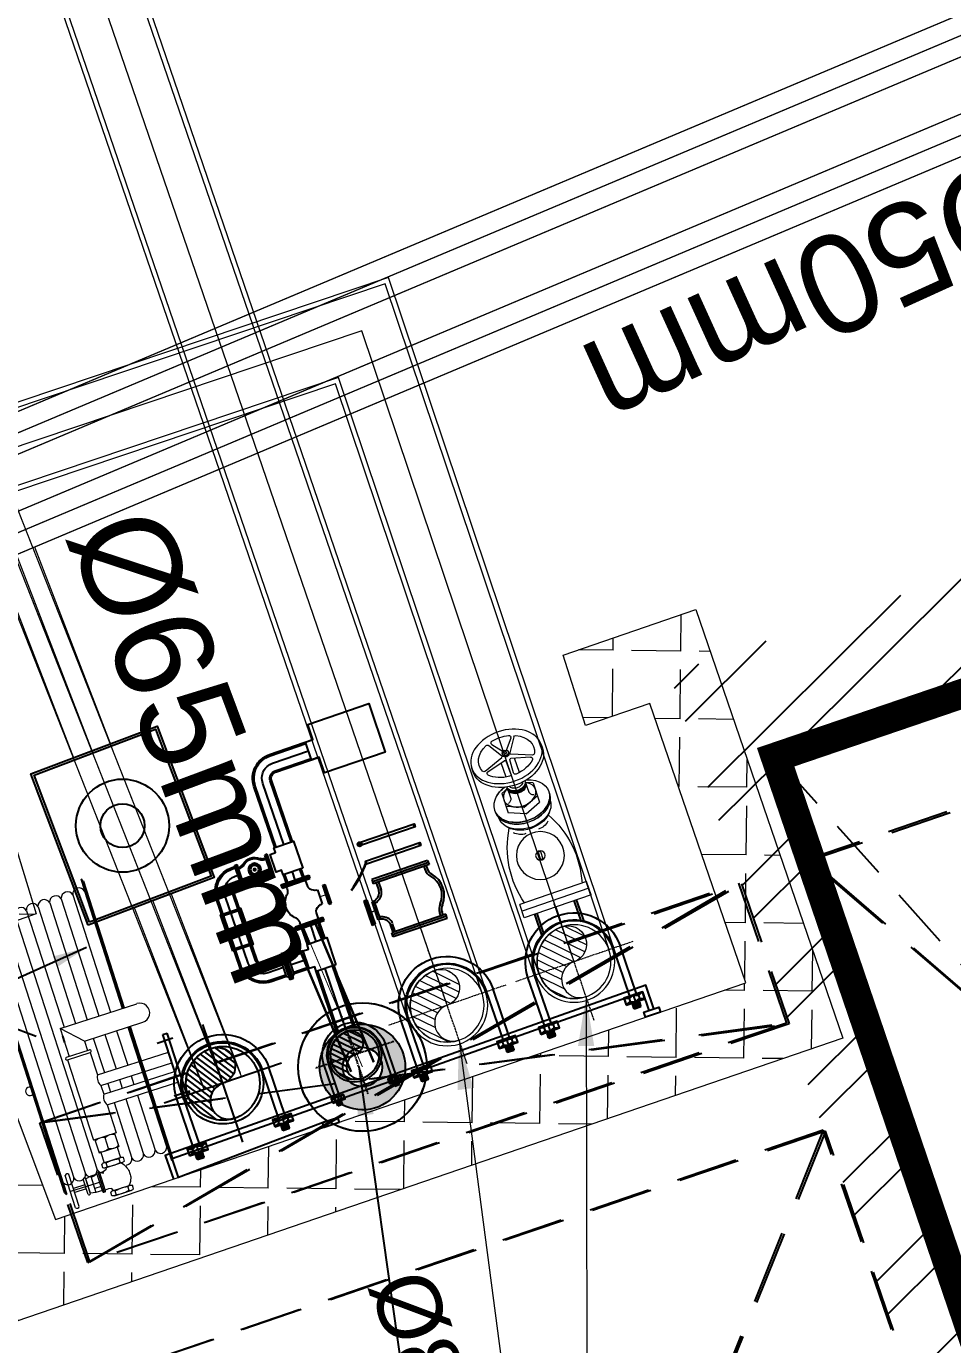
# Model space of a CAD drawing. Header units: inches. Extents: x 257070 to 799932, y -17980 to 269260.
# Drawn here: x 290648 to 292529, y 68335 to 71012 of the extents above; entities that cross this region are included whole.
import ezdxf

# ---------------------------------------------------------------- set-up
doc = ezdxf.new("R2010")
doc.units = ezdxf.units.IN
doc.header["$MEASUREMENT"] = 0
for name, pattern in [('CENTER', [2, 1.25, -0.25, 0.25, -0.25]), ('DASHED', [0.75, 0.5, -0.25]), ('HIDDEN', [0.375, 0.25, -0.125])]:
    doc.linetypes.add(name, pattern=pattern)
for name, color, linetype, lineweight in [('0-AES-F-FIRE BOX', 1, 'Continuous', 15), ('0-AES-F-SPRINKLER PIPE', 10, 'Continuous', 15), ('0-aes-FF-Sprinkler Header', 5, 'Continuous', 0), ('0_AES_HOSE REEL DRUM', 240, 'Continuous', 5)]:
    doc.layers.add(name, color=color, linetype=linetype, lineweight=lineweight)
doc.layers.add('0-AES-F-HYDRANT PIPE', color=7, linetype='Continuous', lineweight=15, true_color=0xf57247)
for name, color, linetype in [('0-AES-F-RETURN  PIPE', 3, 'Continuous'), ('0-AES-F-SPRINKLER', 10, 'Continuous'), ('0-aes-ff Nozzel', 30, 'Continuous'), ('0-AES-P-PIPE SUPPORT', 7, 'Continuous'), ('0-aes-water curtan pipe', 200, 'Continuous'), ('DSP_ GROUND CUTOUT', 7, 'Continuous'), ('DSP_CUT-OUT', 252, 'Continuous'), ('DSP_WALL HATCH', 8, 'Continuous'), ('FIRE', 10, 'Continuous')]:
    doc.layers.add(name, color=color, linetype=linetype)
doc.styles.get("Standard").update_dxf_attribs({"font": 'arial.ttf'})
doc.dimstyles.new('AES-PLUMBING', dxfattribs={"dimtxt": 100, "dimasz": 100, "dimexe": 0, "dimexo": 0, "dimgap": 0.01, "dimtad": 1, "dimdec": 0, "dimdsep": 46, "dimtxsty": 'Standard', "dimcen": 10, "dimclrd": 7, "dimclre": 7, "dimclrt": 7, "dimadec": 0, "dimazin": 0, "dimtfac": 1, "dimtdec": 0, "dimtmove": 0, "dimatfit": 3, "dimfxl": 1, "dimlwd": -1, "dimlwe": -1, "dimarcsym": 1})
doc.dimstyles.new('ISO-25', dxfattribs={"dimtxt": 2.5, "dimasz": 2.5, "dimexe": 1.25, "dimexo": 0.625, "dimtad": 1, "dimtxsty": 'Standard', "dimcen": 2.5, "dimadec": 0, "dimazin": 0, "dimtfac": 1, "dimtmove": 0, "dimatfit": 3, "dimfxl": 1, "dimarcsym": 0})

# ---------------------------------------------------------------- blocks, each defined once
blk = doc.blocks.new('A$C5F06202A')
at = {"layer": 'DSP_ GROUND CUTOUT', "color": 8, "linetype": 'DASHED', "ltscale": 300}
for p, q in [((3079.6, 3903), (1560.8, 5203.3)), ((97.3, 4384.4), (1418.9, 5154.7)), ((0, 4668.1), (1516.2, 4870.9)), ((1590.8, 4653.3), (736.3, 2520.9))]:
    blk.add_line(p, q, dxfattribs=at)
at = {"layer": 'DSP_ GROUND CUTOUT', "color": 8, "linetype": 'HIDDEN', "ltscale": 500}
blk.add_lwpolyline([(3083.5, 5725.5), (1560.8, 5203.3), (2297.1, 3056.1), (3298.5, 3399.5), (3299.6, 3902.5), (3079.6, 3903), (3083.5, 5725.5)], dxfattribs=at)
for points in [[(0, 4668.1), (1418.9, 5154.7), (1516.2, 4870.9), (97.3, 4384.4)], [(736.3, 2520.9), (2155.2, 3007.4), (1590.8, 4653.3), (171.9, 4166.8)]]:
    blk.add_lwpolyline(points, close=True, dxfattribs=at)
blk = doc.blocks.new('A$C1F3236FD')
at = {"color": 1, "linetype": 'ByBlock'}
for p, q in [((274, 4142, 1186077), (274, 420, 1186077)), ((444, 4144, 1186077), (444, 423, 1186077)), ((614, 4147, 1186077), (614, 425, 1186077)), ((784, 4149, 1186077), (784, 2450, 1186077)), ((954, 4151, 1186077), (954, 2450, 1186077)), ((1124, 4154, 1186077), (1124, 2450, 1186077)), ((1294, 4156, 1186077), (1294, 2450, 1186077)), ((1464, 4159, 1186077), (1464, 2450, 1186077)), ((1634, 4161, 1186077), (1634, 2450, 1186077)), ((1642, 4166, 1186077), (1642, 2450, 1186077)), ((727, 2450, 1186077), (1848, 2450, 1186077)), ((727, 2450, 1186077), (727, 2044, 1186077)), ((998, 2179, 1186077), (727, 2450, 1186077)), ((691, 2044, 1186077), (1023, 2044, 1186077)), ((998, 2179, 1186077), (1848, 2179, 1186077)), ((998, 2179, 1186077), (998, 2044, 1186077)), ((1124, 2179, 1186077), (1124, 1678, 1186077)), ((1294, 2179, 1186077), (1294, 1678, 1186077)), ((1464, 2179, 1186077), (1464, 1678, 1186077)), ((691, 2003, 1186077), (691, 833, 1186077)), ((691, 2003, 1186077), (1023, 2003, 1186077)), ((1023, 2003, 1186077), (1023, 1678, 1186077)), ((1023, 1678, 1186077), (2057, 1678, 1186077)), ((1023, 1522, 1186077), (2057, 1522, 1186077)), ((1023, 1522, 1186077), (1023, 1396, 1186077)), ((1124, 1522, 1186077), (1124, 1396, 1186077)), ((1294, 1522, 1186077), (1294, 1396, 1186077)), ((1464, 1522, 1186077), (1464, 1396, 1186077)), ((1023, 1396, 1186077), (2057, 1396, 1186077)), ((1023, 1241, 1186077), (2057, 1241, 1186077)), ((1023, 1241, 1186077), (1023, 833, 1186077)), ((1124, 1241, 1186077), (1124, 432, 1186077)), ((1294, 1241, 1186077), (1294, 435, 1186077)), ((1464, 1241, 1186077), (1464, 437, 1186077)), ((1023, 833, 1186077), (691, 833, 1186077)), ((714, 833, 1186077), (714, 640, 1186077)), ((857, 660, 1186077), (857, 813, 1186077)), ((1000, 833, 1186077), (1000, 640, 1186077)), ((714, 640, 1186077), (1000, 640, 1186077)), ((739, 640, 1186077), (739, 489, 1186077)), ((975, 640, 1186077), (975, 489, 1186077)), ((169, 16, 1186077), (169, 484, 1186077)), ((223, 16, 1186077), (223, 484, 1186077)), ((503, 369, 1186077), (427, 357, 1186077)), ((597, 369, 1186077), (503, 369, 1186077)), ((503, 369, 1186077), (503, 131, 1186077)), ((597, 110, 1186077), (597, 391, 1186077)), ((617, 110, 1186077), (617, 391, 1186077)), ((637, 110, 1186077), (637, 391, 1186077)), ((699, 425, 1186077), (699, 479, 1186077)), ((729, 489, 1186077), (985, 489, 1186077)), ((733, 415, 1186077), (987, 415, 1186077)), ((764, 415, 1186077), (764, 489, 1186077)), ((950, 415, 1186077), (950, 489, 1186077)), ((1015, 425, 1186077), (1015, 479, 1186077)), ((637, 250, 1186077), (171, 250, 1186077)), ((390, 281, 1186077), (223, 281, 1186077)), ((390, 219, 1186077), (223, 219, 1186077)), ((390, 138, 1186077), (390, 363, 1186077)), ((427, 138, 1186077), (427, 363, 1186077)), ((427, 144, 1186077), (427, 357, 1186077)), ((597, 187, 1186077), (503, 187, 1186077)), ((503, 131, 1186077), (427, 144, 1186077)), ((597, 131, 1186077), (503, 131, 1186077)), ((699, 19, 1186077), (699, 73, 1186077)), ((729, 83, 1186077), (985, 83, 1186077)), ((733, 9, 1186077), (987, 9, 1186077)), ((764, 9, 1186077), (764, 83, 1186077)), ((950, 9, 1186077), (950, 83, 1186077)), ((1015, 19, 1186077), (1015, 73, 1186077))]:
    blk.add_line(p, q, dxfattribs=at)
at = {"color": 1, "linetype": 'ByBlock', "elevation": 1186077}
for points in [[(741, 415), (731, 386), (685, 374), (637, 376)], [(741, 85), (731, 114), (685, 126), (637, 124)]]:
    blk.add_lwpolyline(points, dxfattribs=at)
at = {"color": 1, "linetype": 'ByBlock'}
for points in [[(764, 479), (754, 483), (746, 487), (740, 489), (734, 489), (727, 489), (720, 487), (711, 483), (699, 479)], [(764, 425), (754, 421), (746, 418), (740, 416), (734, 415), (727, 416), (720, 418), (711, 421), (699, 425)], [(764, 479), (795, 483), (820, 487), (840, 489), (858, 489), (876, 489), (895, 487), (920, 483), (950, 479)], [(764, 425), (795, 421), (820, 418), (840, 416), (858, 415), (876, 416), (895, 418), (920, 421), (950, 425)], [(950, 479), (960, 483), (968, 487), (975, 489), (981, 489), (987, 489), (994, 487), (1003, 483), (1015, 479)], [(950, 425), (960, 421), (968, 418), (975, 416), (981, 415), (987, 416), (994, 418), (1003, 421), (1015, 425)], [(969, 415), (990, 381), (1005, 352), (1016, 327), (1024, 306), (1029, 287), (1031, 270), (1032, 254), (1032, 238), (1031, 223), (1030, 206), (1028, 189), (1023, 171), (1015, 151), (1004, 130), (988, 106), (968, 80)], [(764, 73), (754, 77), (746, 80), (740, 82), (734, 83), (727, 82), (720, 80), (711, 77), (699, 73)], [(764, 19), (754, 14), (746, 11), (740, 9), (734, 9), (727, 9), (720, 11), (711, 14), (699, 19)], [(764, 73), (795, 77), (820, 80), (840, 82), (858, 83), (876, 82), (895, 80), (920, 77), (950, 73)], [(764, 19), (795, 14), (820, 11), (840, 9), (858, 9), (876, 9), (895, 11), (920, 14), (950, 19)], [(950, 73), (960, 77), (968, 80), (975, 82), (981, 83), (987, 82), (994, 80), (1003, 77), (1015, 73)], [(950, 19), (960, 14), (968, 11), (975, 9), (981, 9), (987, 9), (994, 11), (1003, 14), (1015, 19)]]:
    blk.add_lwpolyline(points, dxfattribs=at)
for centre, radius, start, end in [((189, 4125, 1186077), 86.9, 11.195, 167.1741), ((359, 4127, 1186077), 86.9, 11.195, 167.1741), ((529, 4130, 1186077), 86.9, 11.195, 167.1741), ((699, 4132, 1186077), 86.9, 11.195, 167.1741), ((869, 4135, 1186077), 86.9, 11.195, 167.1741), ((1039, 4137, 1186077), 86.9, 11.195, 167.1741), ((1209, 4139, 1186077), 86.9, 11.195, 167.1741), ((1379, 4142, 1186077), 86.9, 11.195, 167.1741), ((1549, 4144, 1186077), 86.9, 11.195, 167.1741), ((60, 2813, 1186077), 60.2, 60.8161, 299.1839), ((1848, 2315, 1186077), 136, 270, 90), ((691, 2023, 1186077), 20.5, 90, 270), ((1023, 2023, 1186077), 20.5, 270, 90), ((60, 1749, 1186077), 60.2, 60.8161, 299.1839), ((1151, 1600, 1186077), 149, 148.6174, 211.3826), ((1151, 1319, 1186077), 149, 148.6174, 211.3826), ((785, 690, 1186077), 143, 59.5464, 119.6317), ((930, 690, 1186077), 143, 60.3683, 120.4536), ((785, 783, 1186077), 143, 240.3683, 300.4536), ((930, 783, 1186077), 143, 239.5464, 299.6317), ((189, 437, 1186077), 86.9, 192.8259, 348.805), ((196, 471, 1186077), 30, 26.6415, 153.3585), ((359, 439, 1186077), 86.9, 192.8259, 348.805), ((409, 345, 1186077), 25.8, 43.7157, 136.2843), ((529, 442, 1186077), 86.9, 192.8259, 348.805), ((699, 444, 1186077), 86.9, 192.8259, 264.8765), ((1039, 449, 1186077), 86.9, 259.6321, 348.805), ((1209, 452, 1186077), 86.9, 192.8259, 348.805), ((1379, 454, 1186077), 86.9, 192.8259, 348.805), ((1549, 456, 1186077), 86.9, 192.8259, 348.805), ((196, 30, 1186077), 30, 206.6415, 333.3585), ((409, 155, 1186077), 25.8, 223.7157, 316.2843), ((607, 110, 1186077), 9.95, 180, 0), ((627, 110, 1186077), 9.95, 180, 0)]:
    blk.add_arc(centre, radius, start, end, dxfattribs=at)
at = {"layer": 'FIRE', "color": 1, "linetype": 'ByBlock'}
for p, q in [((89, 4297, 1186077), (104, 4331, 1186077)), ((89, 4297, 1186077), (89, 265, 1186077)), ((104, 4331, 1186077), (104, 230, 1186077)), ((1657, 4297, 1186077), (1642, 4331, 1186077)), ((1642, 4331, 1186077), (1642, 2450, 1186077)), ((1657, 4297, 1186077), (1657, 2450, 1186077)), ((731, 2243, 1186077), (731, 2338, 1186077)), ((1634, 2179, 1186077), (1634, 439, 1186077)), ((1642, 2179, 1186077), (1642, 444, 1186077)), ((1642, 2179, 1186077), (1642, 230, 1186077)), ((1657, 2179, 1186077), (1657, 265, 1186077)), ((1949, 1844, 1186077), (2178, 1844, 1186077)), ((2057, 1934, 1186077), (2122, 1934, 1186077)), ((2057, 984, 1186077), (2057, 1934, 1186077)), ((2122, 984, 1186077), (2122, 1934, 1186077)), ((1949, 1075, 1186077), (2178, 1075, 1186077)), ((2057, 984, 1186077), (2122, 984, 1186077)), ((89, 265, 1186077), (104, 230, 1186077)), ((1657, 265, 1186077), (1642, 230, 1186077))]:
    blk.add_line(p, q, dxfattribs=at)
blk = doc.blocks.new('A$C34060CE2')
at = {"lineweight": -3}
blk.add_hatch(color=7, dxfattribs=at).paths.add_polyline_path([(0, -0.0042, -1), (0, 0.0042, -1)])
at = {"color": 7, "linetype": 'Continuous', "lineweight": -3}
for p, q in [((-0.0213, 0.034), (0.0212, 0.0341)), ((-0.0213, 0.034), (-0.0213, 0.0289)), ((-0.0213, 0.034), (-0.0213, 0.0289)), ((-0.0213, 0.0315), (0.0212, 0.0315)), ((-0.0213, 0.0289), (0.0212, 0.0289)), ((-0.0146, 0.0289), (-0.0146, 0.0255)), ((-0.0123, 0.0289), (-0.0123, 0.0255)), ((-0.0123, 0.0289), (-0.0123, 0.0255)), ((0.0123, 0.0289), (0.0123, 0.0255)), ((0.0146, 0.0289), (0.0146, 0.0255)), ((0.0146, 0.0289), (0.0146, 0.0255)), ((0.0212, 0.0341), (0.0212, 0.0289)), ((-0.0212, -0.0305), (0.0213, -0.0305)), ((-0.0212, -0.0356), (-0.0212, -0.0305)), ((-0.0212, -0.0331), (0.0213, -0.0331)), ((-0.0212, -0.0331), (0.0213, -0.0331)), ((-0.0212, -0.0356), (0.0213, -0.0356)), ((-0.0146, -0.0305), (-0.0146, -0.0271)), ((-0.0122, -0.0305), (-0.0123, -0.0271)), ((0.0123, -0.0305), (0.0123, -0.0271)), ((0.0146, -0.0305), (0.0146, -0.0271)), ((0.0213, -0.0356), (0.0213, -0.0305))]:
    blk.add_line(p, q, dxfattribs=at)
at = {"color": 7, "lineweight": -3}
for radius in [0.013, 0.011, 0.00858]:
    blk.add_circle((0, 0), radius, dxfattribs=at)
at = {"color": 7, "linetype": 'Continuous', "lineweight": -3}
for centre, radius, start, end in [((0.0026, -0.0008), 0.0273, 137.9075, 222.1519), ((0.0026, -0.0008), 0.025, 137.9075, 222.1519), ((-0.0265, 0.0255), 0.0118, 317.9075, 0.0297), ((-0.0265, 0.0255), 0.0142, 317.9075, 0.0297), ((0.0264, 0.0255), 0.0142, 180.0297, 222.1519), ((0.0264, 0.0255), 0.0118, 180.0297, 222.1519), ((-0.0026, -0.0008), 0.025, 317.9075, 42.1519), ((-0.0026, -0.0008), 0.0273, 317.9075, 42.1519), ((-0.0264, -0.0271), 0.0118, 0.0297, 42.1519), ((-0.0264, -0.0271), 0.0142, 0.0297, 42.1519), ((0.0265, -0.0271), 0.0142, 137.9075, 180.0297), ((0.0265, -0.0271), 0.0118, 137.9075, 180.0297)]:
    blk.add_arc(centre, radius, start, end, dxfattribs=at)
blk = doc.blocks.new('A$C49735D4B')
at = {"color": 7, "lineweight": -3}
for p, q in [((-0.0277, 0.0034), (0.0277, 0.0034)), ((-0.0277, 0.0034), (-0.0277, -0.0036)), ((-0.0277, 0), (0.0277, 0)), ((-0.019, 0.0083), (0.019, 0.0083)), ((0.0277, 0.0034), (0.0277, -0.0036)), ((-0.0277, -0.0036), (0.0277, -0.0036)), ((-0.019, -0.0085), (0.019, -0.0085))]:
    blk.add_line(p, q, dxfattribs=at)
for centre, radius, start, end in [((-0.0262, 0.0112), 0.00772, 258.8585, 338.2681), ((0.0262, 0.0113), 0.00784, 202.4171, 280.8627), ((-0.0262, -0.011), 0.00757, 19.4193, 101.6623), ((0.0262, -0.0111, 0), 0.0077, 78.7889, 159.9049)]:
    blk.add_arc(centre, radius, start, end, dxfattribs=at)
blk = doc.blocks.new('A$C554B747C')
at = {"layer": '0-AES-F-FIRE BOX'}
for p, q in [((71.6, 108.8), (-71.9, 108.8)), ((-71.9, 108.8), (-71.9, 80.5)), ((71.6, 108.8), (71.6, 80.5)), ((71.6, 94.6), (-71.9, 94.6)), ((71.6, 80.5), (-71.9, 80.5)), ((2.5, 7.7), (-2.5, 7.7)), ((-2.5, -7.7), (-2.5, 7.7)), ((2.5, -7.7), (2.5, 7.7)), ((2.5, -7.7), (-2.5, -7.7)), ((0, -89.4), (-33.7, -103.1)), ((0, -103.1), (-33.7, -116.9)), ((-33.7, -144.4), (-33.7, -103.1)), ((0, -89.4), (33.7, -103.1)), ((0, -103.1), (33.7, -116.9)), ((33.7, -144.4), (33.7, -103.1)), ((-19.5, -153.8), (-19.5, -129.3)), ((19.5, -153.8), (19.5, -129.3)), ((58.4, -116.9), (58.4, -113.2)), ((-33.7, -144.4), (-19.5, -150.2)), ((33.7, -144.4), (19.5, -150.2)), ((-14.4, -173.4), (-14.4, -204.1)), ((-2.8, -176.5), (-4.1, -203.6)), ((2.8, -176.5), (4.1, -203.6)), ((14.4, -173.4), (14.4, -204.1)), ((-74.5, -204.6), (-74.5, -212.7)), ((-50.8, -198.3), (-9.9, -213.8)), ((-45.8, -195.5), (-7.4, -206)), ((0, -211.8), (-6.7, -214.6)), ((0, -211.8), (6.7, -214.6)), ((45.8, -195.5), (7.4, -206)), ((50.8, -198.3), (9.9, -213.8)), ((74.5, -212.7), (74.5, -204.6)), ((-26.9, -245.4), (-8.7, -217.7)), ((-20.2, -245.1), (-3.4, -224.2)), ((0, -214.6), (-6.7, -217.3)), ((-6.7, -222.8), (-6.7, -214.6)), ((0, -225.6), (-6.7, -222.8)), ((0, -214.6), (6.7, -217.3)), ((0, -225.6), (6.7, -222.8)), ((20.2, -245.1), (3.4, -224.2)), ((6.7, -222.8), (6.7, -214.6)), ((26.9, -245.4), (8.7, -217.7))]:
    blk.add_line(p, q, dxfattribs=at)
for radius in [48.7, 9.69]:
    blk.add_circle((0, 0), radius, dxfattribs=at)
for centre, radius, start, end in [((127.5, 27), 196.6, 164.2108, 210.5213), ((-127.5, 27), 196.6, 329.4787, 15.7892), ((-14.5, -83), 31.2, 88.0313, 135.9908), ((14.5, -83), 31.2, 44.0092, 91.9687), ((-30.5, -131.5), 11.2, 11.0684, 72.6602), ((30.5, -131.5), 11.2, 107.3398, 168.9316), ((-6.7, -176.3), 3.89, 357.2205, 94.7862), ((6.7, -176.3), 3.89, 85.2138, 182.7795), ((-52.2, -201.9), 3.89, 69.2205, 155.1588), ((-44.8, -191.8), 3.89, 133.8645, 254.7795), ((-10.9, -216.3), 2.6, 326.7795, 69.2205), ((-6.7, -203.5), 2.6, 254.7795, 357.2205), ((6.7, -203.5), 2.6, 182.7795, 285.2205), ((10.9, -216.3), 2.6, 110.7795, 213.2205), ((44.8, -191.8), 3.89, 285.2205, 46.1355), ((52.2, -201.9), 3.89, 24.8412, 110.7795), ((-30.1, -243.3), 3.89, 245.9255, 326.7795), ((-17.1, -247.6), 3.89, 141.2205, 257.3777), ((17.1, -247.6), 3.89, 282.6223, 38.7795), ((30.1, -243.3), 3.89, 213.2205, 294.0745)]:
    blk.add_arc(centre, radius, start, end, dxfattribs=at)
at = {"layer": '0-AES-F-FIRE BOX', "extrusion": (0, 0, -1)}
for centre, major_axis, ratio, start_param, end_param in [((0, -116.9), (58.4, 0), 0.707107, 1.987436, 5.918785), ((0, -113.2), (-58.4, 0), 0.707107, 0, 2.786111), ((0, -130.7), (33.7, 0), 0.721611, 2.186239, 6.007537)]:
    blk.add_ellipse(centre, major_axis=major_axis, ratio=ratio, start_param=start_param, end_param=end_param, dxfattribs=at)
at = {"layer": '0-AES-F-FIRE BOX'}
for centre, major_axis, ratio, start_param, end_param in [((0, -99.5), (55.2, 0), 0.707107, -0.004902, 3.146495), ((0, -113.2), (58.4, 0), 0.707107, 0, 2.786111), ((0, -116.9), (-58.4, 0), 0.707107, 1.987436, 5.918785), ((0, -94.9), (-52.3, 0), 0.701646, 3.553827, 5.87095), ((0, -130.7), (-33.7, 0), 0.721611, 2.186239, 6.007537), ((0, -204.6), (-74.5, 0), 0.707107, 3.141593, 6.283185), ((0, -116.9), (58.4, 0), 0.707107, 3.784133, 4.295749), ((0, -130.7), (33.7, 0), 0.721611, 3.417241, 4.096946), ((0, -148), (-19.5, 0), 0.707107, 3.141593, 6.283185), ((0, -150.4), (-19.5, 0), 0.707107, 3.141593, 6.283185), ((0, -152), (-19.5, 0), 0.707107, 3.141593, 6.283185), ((0, -154.1), (-19.5, 0), 0.707107, 3.16624, 6.258538), ((0, -154.3), (-14.4, 0), 0.619861, 3.293146, 6.131632), ((0, -212.7), (-58.6, 0), 0.693384, -1.450623, -0.624962), ((0, -212.7), (58.6, 0), 0.693384, 0.624962, 1.450623), ((0, -212.7), (-58.6, 0), 0.693384, -0.310604, 0.998397), ((0, -212.7), (58.6, 0), 0.693384, -0.998397, 0.310604), ((0, -212.7), (58.6, 0), 0.693384, 4.400005, 5.024773)]:
    blk.add_ellipse(centre, major_axis=major_axis, ratio=ratio, start_param=start_param, end_param=end_param, dxfattribs=at)
for centre, major_axis, ratio in [((0, -212.7), (74.5, 0), 0.707107), ((0, -220.1), (6.74, 0), 0.721611), ((0, -220.4), (-2.9, 0), 0.586664)]:
    blk.add_ellipse(centre, major_axis=major_axis, ratio=ratio, dxfattribs=at)
blk = doc.blocks.new('A$C254949A7')
at = {"color": 7, "linetype": 'Continuous', "lineweight": -3}
for p, q in [((-0.0213, 0.0548), (0.0191, 0.0547)), ((-0.0213, 0.0498), (-0.0213, 0.0548)), ((0.0191, 0.0498), (0.0191, 0.0547)), ((-0.0497, -0.0303), (-0.0496, 0.0292)), ((-0.0496, 0.0292), (-0.0425, 0.0292)), ((-0.0496, 0.0292), (-0.0425, 0.0292)), ((-0.0461, -0.0303), (-0.0461, 0.0292)), ((-0.0425, -0.0303), (-0.0425, 0.0292)), ((-0.0425, -0.0303), (-0.0425, 0.0292)), ((-0.0213, 0.0523), (0.0191, 0.0523)), ((-0.0213, 0.0498), (0.0191, 0.0498)), ((0.0141, 0.0365), (-0.0163, 0.0365)), ((-0.0163, 0.0338), (-0.0163, 0.0365)), ((0.0141, 0.0338), (0.0141, 0.0365)), ((0.0403, -0.0303), (0.0403, 0.0297)), ((0.0474, 0.0297), (0.0403, 0.0297)), ((0.0403, -0.0303), (0.0403, 0.0297)), ((0.0474, 0.0297), (0.0403, 0.0297)), ((0.0438, -0.0303), (0.0438, 0.0297)), ((0.0474, -0.0303), (0.0474, 0.0297)), ((-0.0425, 0.0197), (-0.0294, 0.0197)), ((0.0403, 0.0196), (0.0272, 0.0196)), ((-0.0425, -0.0186), (-0.0377, -0.0186)), ((0.0403, -0.0211), (0.0355, -0.0211)), ((-0.0497, -0.0303), (-0.0425, -0.0303)), ((0.0474, -0.0303), (0.0403, -0.0303))]:
    blk.add_line(p, q, dxfattribs=at)
at = {"color": 7, "linetype": 'Continuous', "lineweight": -3, "const_width": 0.00206}
blk.add_lwpolyline([(-0.0011, 0.0365), (-0.0011, 0.0498)], dxfattribs=at)
at = {"color": 7, "linetype": 'Continuous', "lineweight": -3}
for centre, radius, start, end in [((-0.0307, 0.0329), 0.0133, 275.3958, 341.6166), ((-0.0246, 0.0338), 0.00825, 321.8485, 359.9703), ((0.0223, 0.0338), 0.00825, 179.9703, 218.0921), ((0.0284, 0.0329), 0.0133, 198.324, 264.5448), ((-0.0378, -0.0351), 0.0165, 47.8481, 89.9703), ((0, 0), 0.0352, 220.6421, 313.9336), ((0.0355, -0.0376), 0.0165, 89.9703, 132.0925)]:
    blk.add_arc(centre, radius, start, end, dxfattribs=at)
blk = doc.blocks.new('A$C626256CC')
at = {"layer": '0-AES-F-SPRINKLER PIPE', "lineweight": -3}
for points in [[(60.7, -312.7, -0.05453), (62, -313.9, -0.072254), (160.7, -250.2), (160, -248.2, 0.075072)], [(-150.9, -271.4), (-152.8, -282.6, -0.322125)], [(-147.9, -271.9), (-150.9, -271.4), (-152.8, -282.6), (-149.9, -283.1)], [(-166.3, -343.5), (-168.3, -354.7, -0.322125)], [(-163.4, -344), (-166.3, -343.5), (-168.3, -354.7), (-165.3, -355.2)], [(63, -308.3), (57.6, -307.4), (55.6, -318.6), (61, -319.5)], [(61, -319.5, 0.322125), (63, -308.3)], [(50.3, -378.4, 1), (47.5, -394.5, 1)], [(42.9, -391.2, 0.322158), (44.8, -380)]]:
    blk.add_hatch(color=7, dxfattribs=at).paths.add_polyline_path(points)
at = {"layer": '0-AES-F-SPRINKLER PIPE', "color": 7, "linetype": 'Continuous', "lineweight": -3}
for p, q in [((-106.4, 18.4), (-109.3, 1.7)), ((-109.3, 1.7), (103.5, -35.1)), ((-107.8, 10), (104.9, -26.7)), ((-106.4, 18.4), (106.4, -18.4)), ((-105.4, 1), (103.5, -35.1)), ((-103.9, 9.4), (104.9, -26.7)), ((-102.5, 17.7), (106.4, -18.4)), ((-98.2, -0.2), (-100.1, -11.5)), ((-89.5, -1.7), (-91.4, -13)), ((89.6, -32.7), (84.2, -63.4)), ((98.3, -34.2), (93, -64.9)), ((106.4, -18.4), (103.5, -35.1)), ((106.4, -18.4), (103.5, -35.1)), ((127.6, -188.2), (143.9, -93.3)), ((133.4, -189.2), (149.8, -94.3)), ((139.2, -190.2), (155.6, -95.4)), ((143.9, -93.3), (155.6, -95.4)), ((143.9, -93.3), (155.6, -95.4)), ((116.4, -100.7), (104.1, -172)), ((125.1, -102.2), (112.8, -173.5)), ((118.7, -101.1), (125.1, -102.2)), ((-146.6, -209.3), (-143.7, -192.6)), ((-146.6, -209.3), (-143.7, -192.6)), ((-143.7, -192.6), (76.6, -230.7)), ((-131.8, -194.7), (-129.8, -183.4)), ((-123.1, -196.2), (-121.1, -184.9)), ((56, -227.1), (61.3, -196.3)), ((64.7, -228.6), (70, -197.9)), ((106.4, -172.4), (112.8, -173.5)), ((127.6, -188.2), (139.2, -190.2)), ((-146.6, -209.3), (73.7, -247.4)), ((-146.6, -209.3), (73.7, -247.4)), ((-145.1, -201), (75.2, -239)), ((73.7, -247.4), (76.6, -230.7))]:
    blk.add_line(p, q, dxfattribs=at)
at = {"layer": '0-AES-F-SPRINKLER PIPE', "color": 7, "lineweight": -3}
for p, q in [((-150.9, -271.4, 0), (-152.8, -282.6, 0)), ((-166.3, -343.5, 0), (-168.3, -354.7, 0)), ((63, -308.3, 0), (61, -319.5, 0)), ((44.8, -380, 0), (42.9, -391.2, 0)), ((44.8, -380, 0), (42.9, -391.2, 0))]:
    blk.add_line(p, q, dxfattribs=at)
at = {"layer": '0-AES-F-SPRINKLER PIPE', "color": 7, "linetype": 'Continuous', "lineweight": -3, "const_width": 4.91}
blk.add_lwpolyline([(118.9, -137.8), (135.7, -140.8)], dxfattribs=at)
at = {"layer": '0-AES-F-SPRINKLER PIPE', "color": 7, "lineweight": -3}
for points in [[(-150.9, -271.4), (-147.9, -271.9), (-149.9, -283.1), (-152.8, -282.6)], [(61, -319.5), (-152.8, -282.6), (-150.9, -271.4)], [(-150.9, -271.4), (63, -308.3), (61, -319.5)], [(-166.3, -343.5), (44.8, -380), (42.9, -391.2), (-168.3, -354.7)]]:
    blk.add_lwpolyline(points, dxfattribs=at)
blk.add_lwpolyline([(-163.4, -344), (-165.3, -355.2), (-168.3, -354.7), (-166.3, -343.5)], close=True, dxfattribs=at)
blk.add_circle((48.9, -386.4, 0), 8.15, dxfattribs=at)
at = {"layer": '0-AES-F-SPRINKLER PIPE', "color": 7, "linetype": 'Continuous', "lineweight": -3}
for centre, radius, start, end in [((-58.7, -107.2), 90.8, 128.0799, 212.3243), ((-58.7, -107.2), 81.9, 128.0799, 212.3243), ((-138.9, -4.8), 39.3, 308.0799, 350.2021), ((-138.9, -4.8), 48.2, 308.0799, 350.2021), ((122.1, -69.3), 38.4, 171.5084, 240.1647), ((122.1, -69.3), 29.5, 171.5084, 240.1647), ((122.1, -81.7), 19.7, 222.0803, 260.2021), ((122.1, -81.7), 28.5, 222.0803, 255.4387), ((-168.6, -176.7), 39.3, 350.2021, 32.3243), ((-168.6, -176.7), 48.2, 350.2021, 32.3243), ((99, -203.5), 38.4, 100.2394, 168.8958), ((99, -203.5), 29.5, 100.2394, 168.8958), ((103, -191.8), 28.5, 84.9655, 118.3239), ((103, -191.8), 19.7, 80.2021, 118.3239)]:
    blk.add_arc(centre, radius, start, end, dxfattribs=at)
at = {"layer": '0-AES-F-SPRINKLER PIPE', "color": 7, "lineweight": -3}
for centre, radius, start, end in [((324.2, -609.2, 0), 396.6, 114.4479, 131.782), ((-144, -278.3, 0), 9.73, 134.4922, 205.912), ((330.6, -621.7, 0), 408.5, 114.5756, 131.1063), ((-159.5, -350.4, 0), 9.73, 134.4922, 205.912), ((54.2, -312.6, 0), 9.73, 314.4922, 25.912), ((36, -384.2, 0), 9.73, 314.4922, 25.912)]:
    blk.add_arc(centre, radius, start, end, dxfattribs=at)
blk = doc.blocks.new('PIPE SUPPORT')
at = {"layer": '0-AES-P-PIPE SUPPORT'}
for points in [[(-166.5, 129.3), (-167, 128.3), (-166.5, 127.3), (-167, 126.4), (-166.5, 125.4), (-167, 124.4), (-166.5, 123.4), (-167, 122.5), (-166.5, 121.5)], [(-167, 128.3), (-156.8, 128.3)], [(-167, 126.4), (-156.8, 126.4)], [(-167, 124.4), (-156.8, 124.4)], [(-167, 122.5), (-156.8, 122.5)], [(-166.5, 129.3), (-157.3, 129.3)], [(-166.5, 127.3), (-157.3, 127.3)], [(-166.5, 125.4), (-157.3, 125.4)], [(-166.5, 123.4), (-157.3, 123.4)], [(-157.3, 129.3), (-156.8, 128.3), (-157.3, 127.3), (-156.8, 126.4), (-157.3, 125.4), (-156.8, 124.4), (-157.3, 123.4), (-156.8, 122.5), (-157.3, 121.5)], [(-47.3, 129.3), (-47.9, 128.3), (-47.3, 127.3), (-47.9, 126.4), (-47.3, 125.4), (-47.9, 124.4), (-47.3, 123.4), (-47.9, 122.5), (-47.3, 121.5)], [(-47.9, 128.3), (-37.7, 128.3)], [(-47.9, 126.4), (-37.7, 126.4)], [(-47.9, 124.4), (-37.7, 124.4)], [(-47.9, 122.5), (-37.7, 122.5)], [(-47.3, 129.3), (-38.2, 129.3)], [(-47.3, 129.3), (-38.2, 129.3)], [(-47.3, 127.3), (-38.2, 127.3)], [(-47.3, 125.4), (-38.2, 125.4)], [(-47.3, 123.4), (-38.2, 123.4)], [(-38.2, 129.3), (-37.7, 128.3), (-38.2, 127.3), (-37.7, 126.4), (-38.2, 125.4), (-37.7, 124.4), (-38.2, 123.4), (-37.7, 122.5), (-38.2, 121.5)], [(-174.6, 121.1), (-168.2, 118.8), (-161.8, 121.1), (-155.4, 118.8), (-148.9, 121.1)], [(-174.6, 121.1), (-148.9, 121.1)], [(-174.6, 111.9), (-174.6, 121.1)], [(-174.6, 111.9), (-168.2, 114.2), (-161.8, 111.9), (-155.4, 114.2), (-148.9, 111.9)], [(-168.2, 114.2), (-168.2, 118.8)], [(-166.5, 121.5), (-166.6, 121.3)], [(-166.5, 121.5), (-157.3, 121.5)], [(-166.5, 111.7), (-166.5, 44.7)], [(-161.8, 111.9), (-161.8, 121.1)], [(-157.3, 121.5), (-157.2, 121.3)], [(-157.3, 111.7), (-157.3, 44.7)], [(-155.4, 114.2), (-155.4, 118.8)], [(-55.7, 121.1), (-49.3, 118.8), (-42.9, 121.1), (-36.5, 118.8), (-30, 121.1)], [(-55.7, 111.9), (-49.3, 114.2), (-42.9, 111.9), (-36.5, 114.2), (-30, 111.9)], [(-49.3, 114.2), (-49.3, 118.8)], [(-47.3, 121.5), (-47.5, 121.3)], [(-47.3, 121.5), (-38.2, 121.5)], [(-47.3, 111.7), (-47.3, 44.7)], [(-42.9, 111.9), (-42.9, 121.1)], [(-38.2, 121.5), (-38.1, 121.3)], [(-38.2, 111.7), (-38.2, 44.7)], [(-36.5, 114.2), (-36.5, 118.8)]]:
    blk.add_lwpolyline(points, dxfattribs=at)
for points in [[(-174.8, 121.3), (-148.8, 121.3), (-148.8, 111.7), (-174.8, 111.7)], [(-174.6, 121.1), (-148.9, 121.1), (-148.9, 111.9), (-174.6, 111.9)], [(-55.9, 121.3), (-29.9, 121.3), (-29.9, 111.7), (-55.9, 111.7)], [(-55.7, 121.1), (-30, 121.1), (-30, 111.9), (-55.7, 111.9)]]:
    blk.add_lwpolyline(points, close=True, dxfattribs=at)
for radius, start, end in [(64.2, 180.0022, 269.9978), (55, 180.0022, 269.9978), (55, 270.0022, 359.9978), (64.2, 270.0022, 359.9978)]:
    blk.add_arc((-102.3, 44.7), radius, start, end, dxfattribs=at)
blk = doc.blocks.new('SOIL STACK DIA 100 mm')
h = blk.add_hatch()
h.set_pattern_fill('ANSI31', color=256, scale=3)
h.set_pattern_definition([(45, (-27850.841, 26658.129), (-6.735192, 6.735192), [])])
edge = h.paths.add_edge_path()
edge.add_arc((0, 0), 50, 270, 450)
edge.add_arc((0, 25), 25, 90, 270)
edge.add_arc((0, -25), 25, -90, 90, ccw=False)
at = {"linetype": 'CENTER', "ltscale": 2}
for points in [[(0, -84), (0, 84)], [(-84, 0), (84, 0)]]:
    blk.add_lwpolyline(points, dxfattribs=at)
blk.add_lwpolyline([(0, -50, 1), (0, 50, 1), (0, 0, -1), (0, -50, -1)], format="xyb")
for radius in [55, 50]:
    blk.add_circle((0, 0), radius)
at = {"layer": '0-AES-P-PIPE SUPPORT', "ltscale": 150, "xscale": 1.0267966073826, "yscale": 1.0267966073826, "zscale": 1.0267966073826, "rotation": 179.9992056182128}
blk.add_blockref('PIPE SUPPORT', (-105.1, 46.1), dxfattribs=at)
blk = doc.blocks.new('deloge valve')
at = {"layer": '0-aes-water curtan pipe', "color": 0}
for points in [[(41985.5, 302448.1), (41985.5, 302119.4), (41711.6, 302119.4), (41711.6, 302448.1)], [(41980.5, 302443.1), (41980.5, 302124.4), (41716.6, 302124.4), (41716.6, 302443.1)]]:
    blk.add_lwpolyline(points, close=True, dxfattribs=at)
for radius in [94.6, 44.6]:
    blk.add_circle((41848.6, 302283.7), radius, dxfattribs=at)
blk = doc.blocks.new('*U779')
at = {"layer": '0-AES-F-SPRINKLER PIPE', "color": 200, "lineweight": 30, "const_width": 2.67}
for points in [[(-1770300, 102029.3), (-1770300, 101603)], [(-1770220, 102029.3), (-1770220, 101603)]]:
    blk.add_lwpolyline(points, dxfattribs=at)
at = {"layer": '0-AES-F-SPRINKLER PIPE', "color": 252, "lineweight": 30, "const_width": 2.67}
blk.add_lwpolyline([(-1770260, 102029.3), (-1770260, 101603)], dxfattribs=at)
blk = doc.blocks.new('*U775')
at = {"layer": '0-AES-F-SPRINKLER PIPE', "color": 200, "lineweight": 30, "const_width": 2.67}
for points in [[(-1770300, 100034.6), (-1770300, 78335.1)], [(-1770220, 100034.6), (-1770220, 78335.1)]]:
    blk.add_lwpolyline(points, dxfattribs=at)
at = {"layer": '0-AES-F-SPRINKLER PIPE', "color": 252, "lineweight": 30, "const_width": 2.67}
blk.add_lwpolyline([(-1770260, 100034.6), (-1770260, 78335.1)], dxfattribs=at)
blk = doc.blocks.new('*U701')
at = {"layer": '0-aes-FF-Sprinkler Header', "color": 1, "const_width": 5}
for points in [[(12087231.5, -3664418.6), (12087540.8, -3664418.6)], [(12087231.5, -3664468.6), (12087540.8, -3664468.6)]]:
    blk.add_lwpolyline(points, dxfattribs=at)
at = {"layer": '0-aes-FF-Sprinkler Header', "color": 8, "const_width": 2}
blk.add_lwpolyline([(12087231.5, -3664443.6), (12087540.8, -3664443.6)], dxfattribs=at)
blk = doc.blocks.new('Nozzel')
at = {"transparency": 33554585}
h = blk.add_hatch(color=30, dxfattribs=at)
h.dxf.hatch_style = 1
edge = h.paths.add_edge_path()
edge.add_ellipse((-1664094.5, 224268.9), major_axis=(0.9, 87), ratio=1, start_angle=0, end_angle=360)
edge = h.paths.add_edge_path(flags=16)
edge.add_arc((-1664094.5, 224268.9), 40, 0, 360)
blk.add_circle((-1664094.5, 224268.9), 40)
at = {"layer": '0-AES-F-SPRINKLER', "color": 13}
blk.add_circle((-1664094.5, 224268.9), 130.6, dxfattribs=at)
for major_axis, start_param, end_param in [((0.6, 130.5), 1.575618, 7.858803), ((0.9, 87), 1.580914353715009, 7.864099660894595)]:
    blk.add_ellipse((-1664094.5, 224268.9), major_axis=major_axis, ratio=1, start_param=start_param, end_param=end_param, dxfattribs=at)
at = {"layer": '0-AES-F-SPRINKLER PIPE', "lineweight": 30, "rotation": 180}
blk.add_blockref('*U701', (10423137, -3440174.7), dxfattribs=at)
blk = doc.blocks.new('A$C29124790')
at = {"layer": '0-aes-water curtan pipe'}
h = blk.add_hatch(dxfattribs=at)
h.set_pattern_fill('ANSI31', color=256, scale=3)
h.set_pattern_definition([(45, (-329892.133, -142677.929), (-6.7351921, 6.7351921), [])])
edge = h.paths.add_edge_path()
edge.add_arc((-73.6, -14.3), 75, -169.003, 10.997, ccw=False)
edge.add_arc((-110.4, -21.5), 37.5, 10.997, 190.997, ccw=False)
edge.add_arc((-36.8, -7.2), 37.5, 190.997, 370.997)
for points in [[(-97.7, 109.4), (-49.6, -138)], [(50.1, 9.7), (-197.3, -38.3)]]:
    blk.add_lwpolyline(points, dxfattribs=at)
blk.add_lwpolyline([(0, 0, -1), (-147.2, -28.6, -1), (-73.6, -14.3, 1), (0, 0, 1)], format="xyb", dxfattribs=at)
for radius in [82.5, 75]:
    blk.add_circle((-73.6, -14.3), radius, dxfattribs=at)
at = {"layer": '0-AES-P-PIPE SUPPORT', "ltscale": 150, "xscale": -1.5401949110739, "yscale": 1.5401949110739, "zscale": 1.5401949110739, "rotation": 280.9977885643588}
blk.add_blockref('PIPE SUPPORT', (-171.6, 127.2), dxfattribs=at)
blk = doc.blocks.new('*U777')
at = {"layer": '0-AES-F-SPRINKLER PIPE', "color": 200, "lineweight": 30, "const_width": 2.67}
for points in [[(-1770300, 99967.9), (-1770300, 87929.6)], [(-1770220, 99967.9), (-1770220, 87929.6)]]:
    blk.add_lwpolyline(points, dxfattribs=at)
at = {"layer": '0-AES-F-SPRINKLER PIPE', "color": 252, "lineweight": 30, "const_width": 2.67}
blk.add_lwpolyline([(-1770260, 99967.9), (-1770260, 87929.6)], dxfattribs=at)
blk = doc.blocks.new('*U778')
at = {"layer": '0-AES-F-SPRINKLER PIPE', "color": 200, "lineweight": 30, "const_width": 2.67}
for points in [[(-1770300, 102419.5), (-1770300, 101081.3)], [(-1770220, 102419.5), (-1770220, 101081.3)]]:
    blk.add_lwpolyline(points, dxfattribs=at)
at = {"layer": '0-AES-F-SPRINKLER PIPE', "color": 252, "lineweight": 30, "const_width": 2.67}
blk.add_lwpolyline([(-1770260, 102419.5), (-1770260, 101081.3)], dxfattribs=at)
blk = doc.blocks.new('*U780')
at = {"layer": '0-AES-F-SPRINKLER PIPE', "color": 200, "lineweight": 30, "const_width": 2.67}
for points in [[(-1770300, 101994.3), (-1770300, 101603)], [(-1770220, 101994.3), (-1770220, 101603)]]:
    blk.add_lwpolyline(points, dxfattribs=at)
at = {"layer": '0-AES-F-SPRINKLER PIPE', "color": 252, "lineweight": 30, "const_width": 2.67}
blk.add_lwpolyline([(-1770260, 101994.3), (-1770260, 101603)], dxfattribs=at)
blk = doc.blocks.new('*U603')
at = {"layer": '0-AES-F-SPRINKLER'}
for p, q in [((171672.4, 56809.4), (171672.4, 56870.6)), ((171561.6, 56698.5), (171500.3, 56698.5)), ((171783.3, 56698.5), (171844.5, 56698.5)), ((171672.4, 56587.7), (171672.4, 56526.4))]:
    blk.add_line(p, q, dxfattribs=at)
for radius in [110.8, 37.8]:
    blk.add_circle((171672.4, 56698.5), radius, dxfattribs=at)
at = {"layer": '0-AES-F-SPRINKLER PIPE'}
for points, override in [([(171467.9, 56903), (171594, 56776.9)], {"dimasz": 70, "dimtad": 0, "dimfxl": 13, "dimarcsym": 1}), ([(171876.9, 56903), (171750.8, 56776.9)], {"dimasz": 70, "dimtad": 0, "dimfxl": 13, "dimarcsym": 1}), ([(171467.9, 56494), (171594, 56620.1)], {"dimasz": 70, "dimtad": 0, "dimfxl": 13, "dimarcsym": 1}), ([(171876.9, 56494), (171750.8, 56620.1)], {"dimasz": 70, "dimgap": 0.625, "dimtad": 0, "dimfxl": 13, "dimarcsym": 1})]:
    blk.add_leader(points, dimstyle='ISO-25', override=override, dxfattribs=at)

msp = doc.modelspace()

# ---------------------------------------------------------------- hatches: boundary and pattern name
at = {"layer": '0-AES-F-FIRE BOX', "ltscale": 1000}
h = msp.add_hatch(dxfattribs=at)
h.set_pattern_fill('ANGLE', scale=500, angle=89.3327)
h.set_pattern_definition([(89.332707, (374299.81, -536256.7), (-137.490675, 1.60135), [100, -37.5]), (179.332707, (374299.81, -536256.7), (-1.60135, -137.490675), [100, -37.5])])
h.paths.add_polyline_path([(290495.6, 69149.4), (290707.2, 68589.1), (292108.8, 69069.4), (291914.1, 69636.9), (291783, 69592), (291737.9, 69734.9), (292007.4, 69827.3), (292305.7, 68957.4), (290602.9, 68374), (290306.6, 69257.4), (290623.6, 69354), (290667.9, 69209.7)])
at = {"layer": '0-AES-F-RETURN  PIPE', "lineweight": -3}
h = msp.add_hatch(color=7, dxfattribs=at)
h.paths.add_polyline_path([(291108.2, 69147.7), (291082.9, 69221.4), (291042.1, 69207.5), (291067.3, 69133.7)])
h.paths.add_polyline_path([(291104.2, 69149.7), (291081, 69217.4), (291046.1, 69205.5), (291069.3, 69137.7)], flags=16)
at = {"layer": 'DSP_WALL HATCH', "ltscale": 50}
h = msp.add_hatch(dxfattribs=at)
h.set_pattern_fill('ANSI32', color=8, scale=20, angle=-0.1236, style=0)
h.set_pattern_definition([(44.87643, (265179.87, -13.38), (-134.413, 134.99404), []), (44.87643, (265269.67, -13.57), (-134.413, 134.99404), [])])
h.paths.add_polyline_path([(293767.1, 70071.8), (293768.1, 70314.9), (291953.9, 69696.9), (292098.3, 69269.8), (292100.2, 69270.4), (292196.9, 68986.4), (292194.4, 68985.6), (292268.1, 68767.7), (292271.1, 68768.7), (292831.8, 67121.7), (292967.3, 67167.7), (292169.6, 69527.4), (292169.5, 69527.6)])

# ---------------------------------------------------------------- linework, layer by layer
at = {"layer": '0-AES-F-FIRE BOX', "color": 7, "ltscale": 1000, "elevation": 0}
msp.add_lwpolyline([(290495.6, 69149.4), (290707.2, 68589.1), (292108.8, 69069.4), (291914.1, 69636.9), (291783, 69592), (291737.9, 69734.9), (292007.4, 69827.3), (292305.7, 68957.4), (290602.9, 68374), (290306.6, 69257.4), (290623.6, 69354), (290667.9, 69209.7), (290495.6, 69149.4)], dxfattribs=at)
at = {"layer": '0-AES-F-HYDRANT PIPE', "lineweight": -3}
for p, q in [((291722.1, 69223.5, 0), (291733.4, 69190.5, 0)), ((291722.1, 69223.5, 0), (291733.4, 69190.5, 0)), ((291759.9, 69236.5, 0), (291774.6, 69193.7, 0)), ((291764.6, 69238.1, 0), (291780.3, 69192.5, 0)), ((291679.5, 69208.9, 0), (291695.1, 69163.3, 0)), ((291684.2, 69210.5, 0), (291698.9, 69167.8, 0))]:
    msp.add_line(p, q, dxfattribs=at)
at = {"layer": '0-AES-F-HYDRANT PIPE', "ltscale": 1000, "elevation": 0}
for points in [[(291840.9, 69139.7), (291383, 70501.6), (288321.2, 69472.1)], [(291831.5, 69136.5), (291376.7, 70489), (288324.4, 69462.6)], [(291760.1, 69112.5), (291329.3, 70393.6), (288348.4, 69391.3)], [(291688.8, 69088.5), (291282, 70298.3), (288372.4, 69320)], [(291679.3, 69085.3), (291275.7, 70285.6), (288375.6, 69310.5)]]:
    msp.add_lwpolyline(points, dxfattribs=at)
at = {"layer": '0-AES-F-HYDRANT PIPE', "color": 7, "lineweight": -3, "elevation": 0}
msp.add_lwpolyline([(291259.1, 68789.4), (290956.7, 68674.6), (290943.7, 68712.6), (291899.1, 69051.3), (291912.2, 69013.3), (291922.3, 69016.8), (291905.8, 69065), (290930, 68719.3), (290946.5, 68671.1)], dxfattribs=at)
for points in [[(291935.9, 69010.1), (291905.5, 68999.7), (291902, 69009.8), (291932.4, 69020.3)], [(291282.9, 68786.2), (291252.5, 68775.8), (291249, 68786), (291279.4, 68796.4)]]:
    msp.add_lwpolyline(points, close=True, dxfattribs=at)
at = {"layer": '0-AES-F-RETURN  PIPE', "lineweight": -3, "ltscale": 20}
msp.add_line((291101.3, 69145.4, 0), (291100.3, 69148.3, 0), dxfattribs=at)
at = {"layer": '0-AES-F-RETURN  PIPE', "lineweight": -3, "elevation": 0}
msp.add_lwpolyline([(291226.9, 69522.3), (291214.6, 69558.3), (291229.9, 69563.5), (291219.5, 69594.1), (291343.1, 69636.4), (291376.8, 69537.9), (291253.2, 69495.7), (291242.3, 69527.6)], close=True, dxfattribs=at)
for points in [[(291152.5, 69344.3), (291110, 69468.5, -0.414214), (291141.7, 69533.2), (291229.9, 69563.5)], [(291155.4, 69345.3), (291112.8, 69469.4, -0.414214), (291142.7, 69530.4), (291215.6, 69555.4)], [(291170.5, 69350.5), (291128, 69474.6, -0.414214), (291147.8, 69515.3), (291220.7, 69540.3)], [(291185.6, 69355.7), (291143.1, 69479.8, -0.414214), (291153, 69500.1), (291225.9, 69525.1)], [(291188.5, 69356.7), (291145.9, 69480.8, -0.414214), (291154, 69497.3), (291242.3, 69527.6)], [(291176, 69082.4), (291145.1, 69071.9, -0.414214), (291080.4, 69103.6), (291033.9, 69239.1, -0.414214), (291065.6, 69303.9), (291071.5, 69305.9)], [(291175, 69085.3), (291144.2, 69074.7, -0.414214), (291083.2, 69104.6), (291036.7, 69240.1, -0.414214), (291066.6, 69301.1), (291072.5, 69303.1)], [(291169.8, 69100.4), (291139, 69089.9, -0.414214), (291098.3, 69109.7), (291051.9, 69245.3, -0.414214), (291071.8, 69285.9), (291077.7, 69288)], [(291164.6, 69115.6), (291133.8, 69105, -0.414214), (291113.5, 69114.9), (291067, 69250.5, -0.414214), (291076.9, 69270.8), (291082.9, 69272.8)], [(291163.7, 69118.4), (291132.8, 69107.8, -0.414214), (291116.3, 69115.9), (291069.8, 69251.4, -0.414214), (291077.9, 69268), (291083.8, 69270)]]:
    msp.add_lwpolyline(points, format="xyb", dxfattribs=at)
at = {"layer": '0-AES-F-RETURN  PIPE', "elevation": 0}
for points in [[(291209.3, 69302.3), (291169.4, 69288.7), (291166.2, 69298.2), (291155.2, 69294.5), (291142.9, 69330.4), (291153.9, 69334.2), (291150.6, 69343.7), (291190.4, 69357.3), (291209.3, 69302.3)], [(291276.5, 69106.2), (291236.7, 69092.6), (291233.4, 69102.1), (291222.4, 69098.4), (291210.1, 69134.3), (291221.1, 69138.1), (291217.8, 69147.6), (291257.7, 69161.3), (291276.5, 69106.2)]]:
    msp.add_lwpolyline(points, dxfattribs=at)
at = {"layer": '0-AES-F-RETURN  PIPE', "lineweight": -3, "elevation": 0}
for points in [[(291202.6, 69300), (291208.3, 69283.3)], [(291205.4, 69301), (291211.1, 69284.3)], [(291169.5, 69288.7), (291175.2, 69272)], [(291172.3, 69289.6), (291178, 69273)], [(291187.4, 69294.8), (291193.2, 69278.1)], [(291239.8, 69191.6), (291250.9, 69159)], [(291242.6, 69192.5), (291253.8, 69159.9)], [(291206.6, 69180.2), (291217.8, 69147.6)], [(291209.5, 69181.2), (291220.7, 69148.6)], [(291224.6, 69186.4), (291235.8, 69153.8)], [(291210.1, 69134.3), (291179.6, 69123.9)], [(291211.1, 69131.5), (291180.6, 69121)], [(291216.3, 69116.4), (291185.7, 69105.9)], [(291221.5, 69101.2), (291190.9, 69090.7)], [(291222.4, 69098.3), (291191.9, 69087.9)], [(291280, 68966.2), (291236.7, 69092.6)], [(291282.6, 68968.1), (291239.5, 69093.6)], [(291296.9, 68975.5), (291254.7, 69098.7)], [(291312.8, 68978.5), (291269.8, 69103.9)], [(291316, 68978.5), (291272.6, 69104.9)]]:
    msp.add_lwpolyline(points, dxfattribs=at)
at = {"layer": '0-AES-F-RETURN  PIPE', "color": 7, "lineweight": -3, "elevation": 0}
for points in [[(291067.3, 69133.7), (291042.1, 69207.5), (291082.9, 69221.4), (291108.2, 69147.7)], [(291069.3, 69137.7), (291046.1, 69205.5), (291081, 69217.4), (291104.2, 69149.7)]]:
    msp.add_lwpolyline(points, close=True, dxfattribs=at)
at = {"layer": '0-AES-F-SPRINKLER PIPE', "ltscale": 2}
msp.add_line((291502.2, 69024.1, 0), (291448.3, 69181.7, 0), dxfattribs=at)
at = {"layer": '0-AES-F-SPRINKLER PIPE', "ltscale": 1000, "elevation": 0}
for points in [[(291421.8, 68996.5), (289636.1, 74204.9, -0.174609), (289638.6, 74364.1), (299728.1, 101074.4)], [(291431.3, 68999.7), (289645.6, 74208.1, -0.174609), (289647.9, 74360.6), (299737.4, 101070.8)], [(291502.2, 69024.1), (289716.5, 74232.4, -0.174609), (289718.1, 74334.1), (299807.6, 101044.3)], [(291573.2, 69048.4), (289787.4, 74256.8, -0.174609), (289788.2, 74307.6), (299877.8, 101017.8)], [(291582.6, 69051.6), (289796.9, 74260, -0.174609), (289797.6, 74304), (299887.1, 101014.3)]]:
    msp.add_lwpolyline(points, format="xyb", dxfattribs=at)
at = {"layer": 'DSP_CUT-OUT', "color": 8, "linetype": 'HIDDEN', "ltscale": 500}
msp.add_line((292169.6, 69527.4, 0), (293976.3, 67509.9, 0), dxfattribs=at)
at = {"layer": 'DSP_CUT-OUT', "color": 8, "const_width": 60, "elevation": 0}
msp.add_lwpolyline([(293767.1, 70071.8), (292169.5, 69527.6), (292972.4, 67170.5), (293976.1, 67512.4), (293977.4, 67814.2), (293757.4, 67815.2)], close=True, dxfattribs=at)

# ---------------------------------------------------------------- block references
at = {"layer": '0-AES-F-HYDRANT PIPE', "ltscale": 60, "extrusion": (1.38778e-17, -1.48495e-33, -1), "zscale": -1, "rotation": 161.0745611003909}
msp.add_blockref('A$C554B747C', (-291691.8, 69328.1, 0), dxfattribs=at)
at = {"layer": '0-AES-F-HYDRANT PIPE', "lineweight": -3, "extrusion": (1.38778e-17, -1.00856e-33, -1), "xscale": 1.499999999999999, "yscale": 1.499999999999999, "zscale": -1.5, "rotation": 341.074561100391}
msp.add_blockref('SOIL STACK DIA 100 mm', (-291760.1, 69112.5, 0), dxfattribs=at)
at = {"layer": '0-AES-F-RETURN  PIPE', "lineweight": -3, "extrusion": (1.38778e-17, -1.48495e-33, -1), "xscale": 1000, "yscale": 1000, "zscale": -1000, "rotation": 71.07456110039098}
for name, p in [('A$C34060CE2', (-291111.4, 69299.5, 0)), ('A$C254949A7', (-291208.8, 69233.4, 0)), ('A$C49735D4B', (-291177.9, 69103.2, 0))]:
    msp.add_blockref(name, p, dxfattribs=at)
at = {"layer": '0-AES-F-RETURN  PIPE', "lineweight": -3, "extrusion": (1.38778e-17, -1.00856e-33, -1), "zscale": -1, "rotation": 341.0745611003908}
msp.add_blockref('SOIL STACK DIA 100 mm', (-291314.8, 68923.5, 0), dxfattribs=at)
at = {"layer": '0-AES-F-SPRINKLER', "ltscale": 2, "xscale": 0.5375792875239643, "yscale": 0.5375792875239643, "zscale": 0.5375792875239643, "rotation": 208.7530416541458}
msp.add_blockref('A$C626256CC', (291447.8, 69181.6, 0), dxfattribs=at)
at = {"layer": '0-AES-F-SPRINKLER', "color": 7, "rotation": 339.306433233698}
msp.add_blockref('*U603', (109874.3, 76645.6, 0), dxfattribs=at)
at = {"layer": '0-AES-F-SPRINKLER PIPE', "lineweight": -3, "extrusion": (1.38778e-17, -1.00856e-33, -1), "xscale": 1.499999999999999, "yscale": 1.499999999999999, "zscale": -1.5, "rotation": 341.074561100391}
msp.add_blockref('SOIL STACK DIA 100 mm', (-291502.3, 69024.1, 0), dxfattribs=at)
at = {"layer": '0-aes-ff Nozzel', "extrusion": (5.49725e-10, -1.30482e-09, 1), "rotation": 292.8458032659068}
msp.add_blockref('Nozzel', (730743.4, -1551725.7, -2.7), dxfattribs=at)
at = {"layer": '0-aes-water curtan pipe', "color": 51, "xscale": -1}
for name, p, rotation in [('*U777', (-477851.6, 1667375.7, 0), 292.8458032657958), ('*U775', (-479908.8, 1666306.3, 0), 292.8458032657958), ('*U778', (1900289.2, 813613.5, 0), 201.5232075358548)]:
    msp.add_blockref(name, p, dxfattribs=dict(at, rotation=rotation))
at = {"layer": '0-aes-water curtan pipe', "color": 51}
for name, p, rotation in [('*U779', (1979155.5, 611330.2, 0), 21.07597943871422), ('*U780', (1979419.7, 610660.3, 0), 21.07597943871422), ('A$C29124790', (291071, 68794.6, 0), 277.8082843969091)]:
    msp.add_blockref(name, p, dxfattribs=dict(at, rotation=rotation))
at = {"layer": '0-aes-water curtan pipe', "color": 7, "rotation": 200.6673500923533}
msp.add_blockref('deloge valve', (223310, 366989.1, 0), dxfattribs=at)
at = {"layer": '0_AES_HOSE REEL DRUM', "extrusion": (3.96704e-09, 3.26788e-09, -1), "xscale": -0.1463016313213049, "yscale": 0.146301631321305, "zscale": -0.1463016313213049, "rotation": 342.1442403449875}
msp.add_blockref('A$C1F3236FD', (-290725, 68603.1, 173525), dxfattribs=at)
at = {"layer": 'DSP_ GROUND CUTOUT', "color": 8, "ltscale": 25, "rotation": 359.8764329780491}
msp.add_blockref('A$C5F06202A', (290670.2, 64118.8, 0), dxfattribs=at)
at = {"layer": 'DSP_ GROUND CUTOUT', "color": 8, "ltscale": 25}
msp.add_blockref('A$C5F06202A', (290675.2, 64117.1, 0), dxfattribs=at)

# ---------------------------------------------------------------- texts
at = {"layer": '0-AES-F-RETURN  PIPE', "color": 7, "lineweight": -3, "insert": (291900.9, 67164.4, 0), "char_height": 130, "width": 4011.335, "attachment_point": 2, "rotation": 288.0385}
msp.add_mtext('%%C80mm SPRINKLER DRAIN PIPE', dxfattribs=at)
at = {"layer": '0-aes-water curtan pipe', "extrusion": (9.12582e-09, -3.88128e-09, 1), "insert": (292297, 70379.3, 0), "char_height": 200, "width": 685.774, "attachment_point": 2, "text_direction": (-0.910318, -0.413909, 0)}
msp.add_mtext('%%C50mm', dxfattribs=at)
at = {"layer": '0-aes-water curtan pipe', "extrusion": (4.50778e-09, 8.83317e-09, 1), "insert": (291091.2, 69586.1, 0), "char_height": 200, "width": 685.774, "attachment_point": 2, "text_direction": (0.349467, -0.936949, 0)}
msp.add_mtext('%%C65mm', dxfattribs=at)

# ---------------------------------------------------------------- leaders
at = {"layer": '0-AES-F-HYDRANT PIPE', "color": 7, "lineweight": -3}
msp.add_leader([(291784.4, 69041.5, 0), (291785.8, 68302.9, 0), (292495.5, 66123.6, 0)], dimstyle='AES-PLUMBING', override={"dimgap": 25, "dimtad": 0}, dxfattribs=at)
at = {"layer": '0-AES-F-RETURN  PIPE', "color": 7, "lineweight": -3}
msp.add_leader([(291322.9, 68899.9, 4223), (291442.1, 68055.9, 4223), (292056.4, 66176.8, 4223)], dimstyle='AES-PLUMBING', override={"dimgap": 25, "dimtad": 0}, dxfattribs=at)
at = {"layer": '0-AES-F-SPRINKLER PIPE', "color": 7, "lineweight": -3}
msp.add_leader([(291526.6, 68953.1, 4223), (291631, 68164.4, 4223), (292355.4, 65940.1, 4223)], dimstyle='AES-PLUMBING', override={"dimasz": 100, "dimgap": 25, "dimtad": 0}, dxfattribs=at)

doc.saveas('drawing.dxf')
